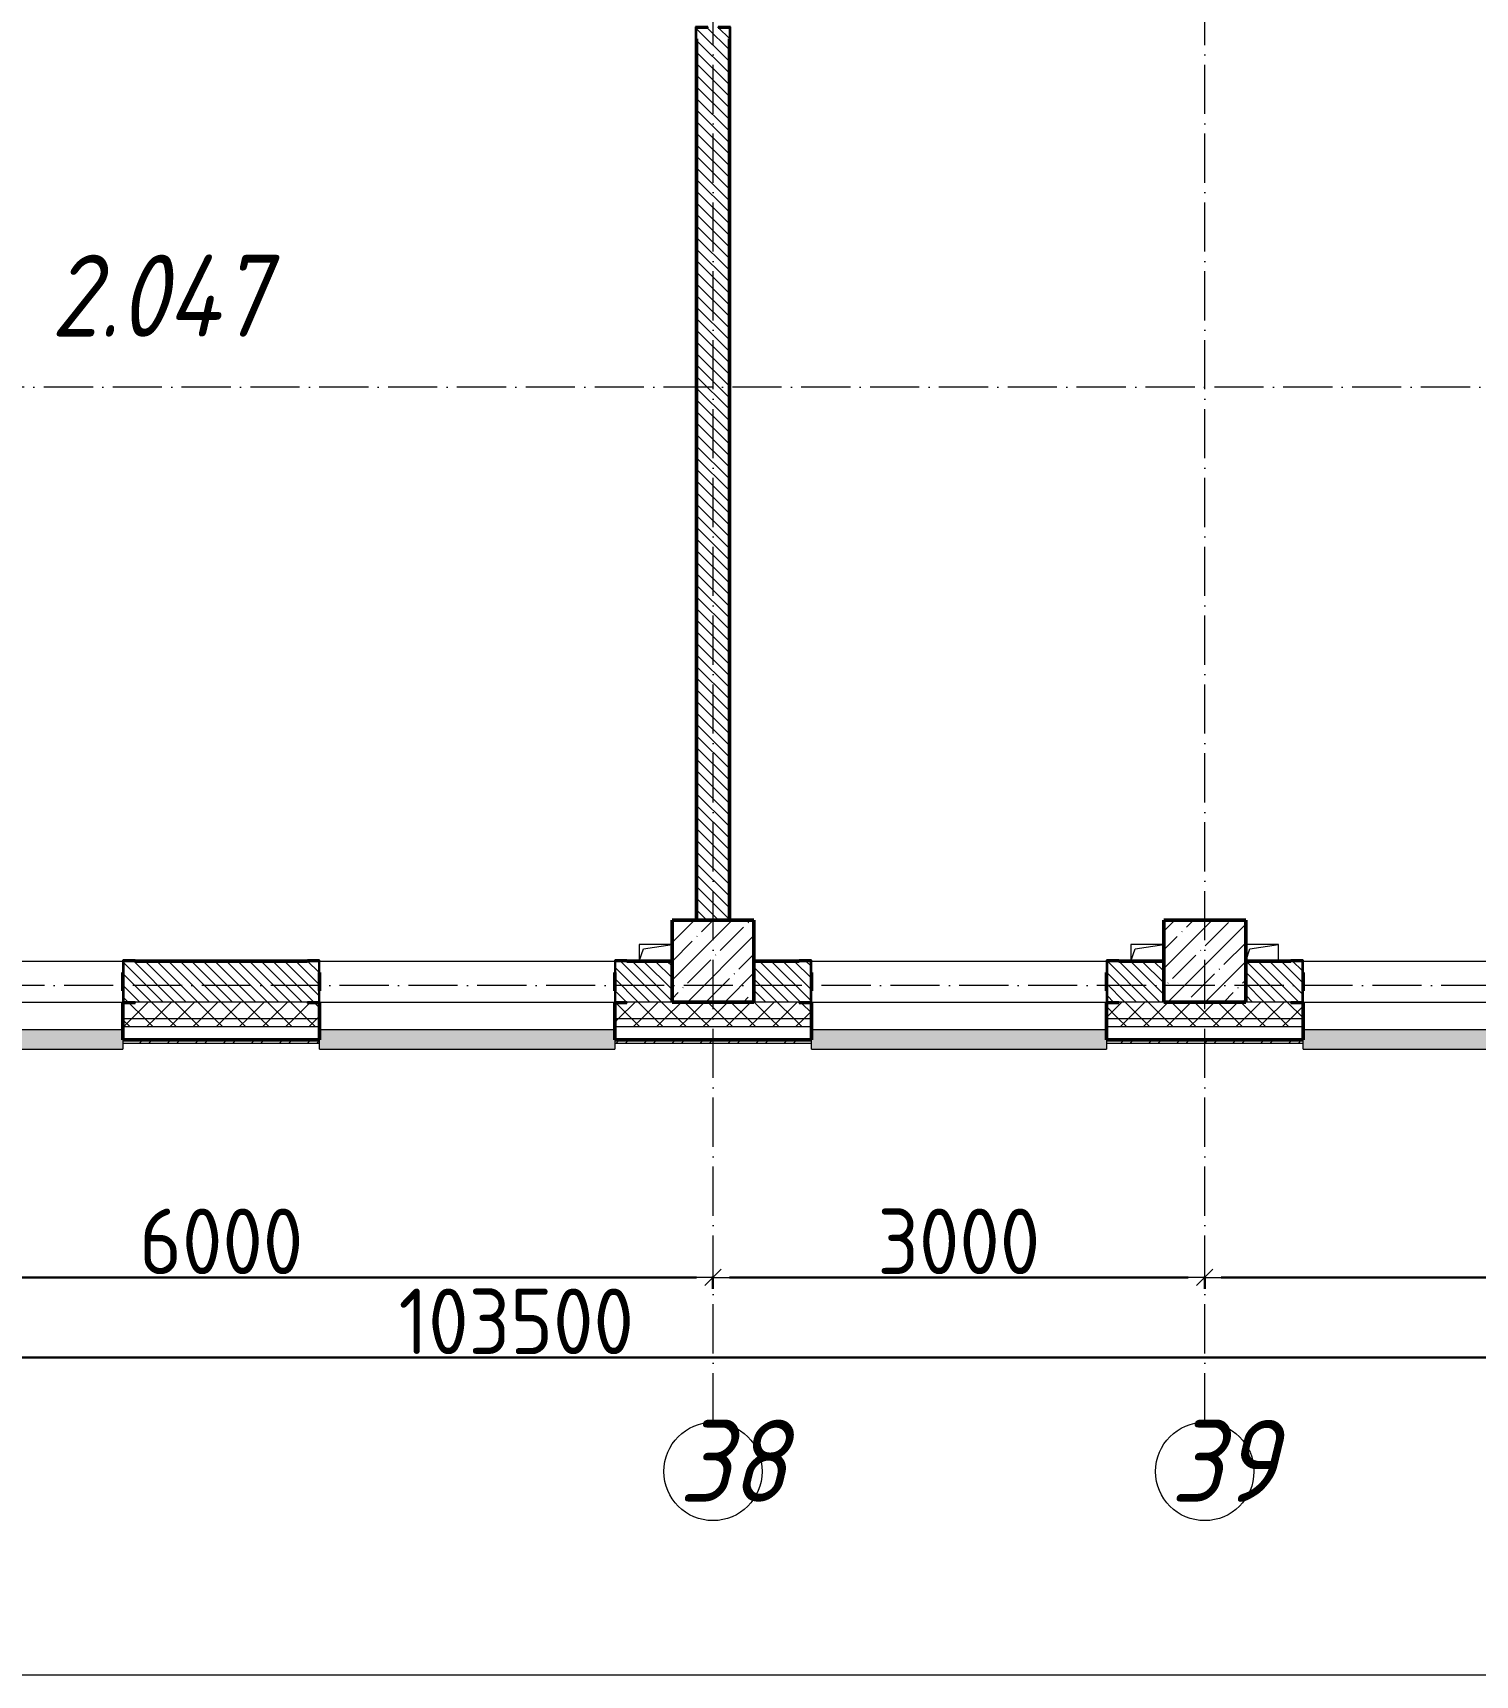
# Model space of a CAD drawing. Header units: millimetres. Extents: x -213536 to 1564669, y -45299 to 942238.
# Drawn here: x 30858 to 39658, y 452991 to 463009 of the extents above; entities that cross this region are included whole.
import ezdxf

# ---------------------------------------------------------------- set-up
doc = ezdxf.new("R2010")
doc.units = ezdxf.units.MM
doc.linetypes.add('50_200_ШТРИХ_1Т_ш5_п1_п1_', pattern=[700, 500, -100, 0, -100])
for name, color, linetype, lineweight in [('3.1) ЖБ окна 1.2 м', 102, 'Continuous', 30), ('A-____-____-DIMS', 7, 'Continuous', 9), ('A-GENM-____-MCUT', 7, 'Continuous', 25), ('A-GENM-____-OTLN', 7, 'Continuous', 9), ('A-GENM-____-OTLN-1', 7, 'Continuous', 25), ('A-GLAZ-____-OTLN', 7, 'Continuous', 9), ('A-WALL-____-MCUT-2', 7, 'Continuous', 50), ('A-WALL-____-MCUT-3', 7, 'Continuous', 9), ('A-WALL-____-OTLN', 7, 'Continuous', 9), ('A-WALL-____-PATT-1', 7, 'Continuous', 9), ('A-WALL-FNSH-MCUT-1', 7, 'Continuous', 9), ('S-COLS-____-MCUT', 7, 'Continuous', 50), ('S-COLS-____-OTLN', 7, 'Continuous', 9), ('S-GRID-____-IDEN', 7, 'Continuous', 9), ('S-GRID-____-OTLN-1', 7, '50_200_ШТРИХ_1Т_ш5_п1_п1_', 9), ('Марки помещений', 7, 'Continuous', 9)]:
    doc.layers.add(name, color=color, linetype=linetype, lineweight=lineweight)
doc.layers.add('A-GLAZ-____-OTLN-1', color=7, linetype='Continuous', lineweight=9, true_color=0xc0c0c0)
doc.styles.add('ISOCPEUR_I', font='isocpeui.ttf', dxfattribs={"width": 0.9, "height": 2.5})
doc.styles.add('ISOCPEUR_I_3', font='isocpeui.ttf', dxfattribs={"width": 0.85, "height": 2.2})
doc.styles.add('СПДС', font='isocpeur.ttf', dxfattribs={"width": 0.9})
doc.dimstyles.new('Размера А3', dxfattribs={"dimtxt": 200, "dimasz": 100, "dimexe": 70, "dimexo": 100, "dimgap": 20, "dimtad": 1, "dimdec": 0, "dimrnd": 10, "dimzin": 0, "dimdsep": 46, "dimtxsty": 'СПДС', "dimblk": 'ARROWHEAD_6', "dimcen": 1, "dimclrd": 256, "dimclre": 256, "dimclrt": 256, "dimazin": 0, "dimtfac": 1, "dimtdec": 0, "dimtmove": 2, "dimatfit": 3, "dimfxl": 1, "dimtolj": 1, "dimtzin": 0, "dimarcsym": 0})
pattern_1 = [(135, (-15591.663, 459015.94), (-35.35534, -35.35534), [])]
pattern_2 = [(45, (-15591.66, 459015.94), (-70.71068, 70.71068), []), (135, (-15591.66, 459015.94), (-70.71068, -70.71068), [])]

# ---------------------------------------------------------------- blocks, each defined once
blk = doc.blocks.new('BSC_Колонна _Прямоугольная - 500х500-V59-АР1_План отверстий 2 этажа в осях 1-64_А-ГГ')
at = {"layer": 'S-COLS-____-OTLN'}
h = blk.add_hatch(dxfattribs=at)
h.set_pattern_fill('FP_88', color=256, style=0, pattern_type=2)
h.set_pattern_definition([(45, (-50600, 1668.96), (-114.04925, 114.04925), []), (45, (-50485.95, 1668.96), (-114.04925, 114.04925), [201.613, -40.323, 3.353, -36.97])])
h.paths.add_polyline_path([(-250, -250), (250, -250), (250, 250), (-250, 250), (-250, -175)], flags=0)
at = {"layer": 'S-COLS-____-MCUT'}
for p, q in [((250, 250), (-250, 250)), ((-250, 250), (-250, -250)), ((250, -250), (250, 250)), ((-250, -250), (250, -250))]:
    blk.add_line(p, q, dxfattribs=at)
blk = doc.blocks.new('BSC_Колонна _Прямоугольная - 500х500-V61-АР1_План отверстий 2 этажа в осях 1-64_А-ГГ')
at = {"layer": 'S-COLS-____-OTLN'}
h = blk.add_hatch(dxfattribs=at)
h.set_pattern_fill('FP_90', color=256, style=0, pattern_type=2)
h.set_pattern_definition([(45, (-53600, 1668.96), (-114.04925, 114.04925), []), (45, (-53485.95, 1668.96), (-114.04925, 114.04925), [201.613, -40.323, 3.353, -36.97])])
h.paths.add_polyline_path([(-250, -250), (250, -250), (250, 250), (-250, 250)], flags=0)
at = {"layer": 'S-COLS-____-MCUT'}
for p, q in [((250, 250), (-250, 250)), ((-250, 250), (-250, -250)), ((250, -250), (250, 250)), ((-250, -250), (250, -250))]:
    blk.add_line(p, q, dxfattribs=at)
blk = doc.blocks.new('Фахверк_СКБ_Уголок - 250_2700-27497298-АР1_План отверстий 2 этажа в осях 1-64_А-ГГ')
at = {"layer": 'A-GENM-____-MCUT'}
for p, q in [((200, 181), (125, 181)), ((125, 181), (125, 106)), ((125, 106), (131, 106)), ((131, 106), (131, 175)), ((131, 175), (200, 175)), ((200, 175), (200, 181)), ((131, -6), (125, -6)), ((125, -6), (125, -81)), ((125, -81), (200, -81)), ((131, -75), (131, -6)), ((200, -75), (131, -75)), ((200, -81), (200, -75))]:
    blk.add_line(p, q, dxfattribs=at)
blk = doc.blocks.new('AR_Отверстие прямоугольное _в плите_ - AR_Отверстие прямоугольное _в плите_-V161-АР1_План отверстий 2 этажа в осях 1-64_А-ГГ')
at = {"layer": 'A-GENM-____-OTLN'}
for p, q in [((100, 50), (-100, 50)), ((-100, 50), (-100, -50)), ((-100, -50), (-75, 25)), ((-75, 25), (100, 50))]:
    blk.add_line(p, q, dxfattribs=at)
blk = doc.blocks.new('AR_Отверстие прямоугольное _в плите_ - AR_Отверстие прямоугольное _в плите_-30510712-АР1_План отверстий 2 этажа в осях 1-64_А-ГГ')
at = {"layer": 'A-GENM-____-OTLN'}
for p, q in [((100, 50), (-100, 50)), ((-100, -50), (-75, 25)), ((-75, 25), (100, 50)), ((100, -50), (100, 50))]:
    blk.add_line(p, q, dxfattribs=at)
blk = doc.blocks.new('Отлив_СКБ - Отлив витража_120_НВФ-31885688-АР1_План отверстий 2 этажа в осях 1-64_А-ГГ')
at = {"layer": 'A-GLAZ-____-OTLN-1'}
for points in [[(4113, -2), (4800, -2), (4800, 0), (0, 0), (0, -2), (2345, -2)], [(4113, -120), (4800, -120), (4800, -2), (0, -2), (0, -120), (2345, -120)]]:
    blk.add_hatch(color=256, dxfattribs=at).paths.add_polyline_path(points, flags=0)
at = {"layer": 'A-GLAZ-____-OTLN'}
for p, q in [((0, 0), (4800, 0)), ((4800, -2), (0, -2)), ((0, -120), (0, -83)), ((4800, -83), (4800, -120)), ((0, -120), (4800, -120))]:
    blk.add_line(p, q, dxfattribs=at)
blk = doc.blocks.new('Отлив_СКБ - Отлив витража_120_НВФ-V194-АР1_План отверстий 2 этажа в осях 1-64_А-ГГ')
at = {"layer": 'A-GLAZ-____-OTLN-1'}
for points in [[(1800, -2), (1800, 0), (0, 0), (0, -2), (1544, -2)], [(1544, -120), (1800, -120), (1800, -2), (0, -2), (0, -120)]]:
    blk.add_hatch(color=256, dxfattribs=at).paths.add_polyline_path(points, flags=0)
at = {"layer": 'A-GLAZ-____-OTLN'}
for p, q in [((0, 0), (1800, 0)), ((1800, -2), (0, -2)), ((0, -120), (0, -83)), ((1800, -83), (1800, -120)), ((0, -120), (1800, -120))]:
    blk.add_line(p, q, dxfattribs=at)
blk = doc.blocks.new('154_Стойка_СКБ_Уголок - СМ-2180_200-28268025-АР1_План отверстий 2 этажа в осях 1-64_А-ГГ')
at = {"layer": 'A-GENM-____-MCUT'}
for p, q in [((125, 156), (125, 81)), ((200, 156), (125, 156)), ((131, 81), (131, 150)), ((131, 150), (200, 150)), ((200, 150), (200, 156)), ((125, 81), (131, 81)), ((131, 19), (125, 19)), ((125, 19), (125, -56)), ((131, -50), (131, 19)), ((125, -56), (200, -56)), ((200, -50), (131, -50)), ((200, -56), (200, -50))]:
    blk.add_line(p, q, dxfattribs=at)
blk = doc.blocks.new('Ось сетки - Круг_Ø6_00__ISO-2_5_0_9K_-25732049-АР1_План отверстий 2 этажа в осях 1-64_А-ГГ')
at = {"layer": 'S-GRID-____-IDEN'}
blk.add_circle((0, 0), 3, dxfattribs=at)
blk = doc.blocks.new('ARROWHEAD_6')
at = {"color": 0, "linetype": 'Continuous'}
for p, q in [((0, 0), (-1, 0)), ((-0.5, -0.5), (0.5, 0.5))]:
    blk.add_line(p, q, dxfattribs=at)
blk = doc.blocks.new('*D5519')
at = {"layer": 'A-____-____-DIMS', "lineweight": -2, "transparency": 16777216}
for p, q in [((29008, 455423), (29008, 455347)), ((29108, 455417), (34908, 455417)), ((35008, 455423), (35008, 455347))]:
    blk.add_line(p, q, dxfattribs=at)
at = {"layer": 'Defpoints', "color": 0, "lineweight": 30, "transparency": 16777216}
for p in [(29008, 455523), (35008, 455523), (35008, 455417)]:
    blk.add_point(p, dxfattribs=at)
at = {"layer": 'A-____-____-DIMS', "lineweight": -2, "transparency": 16777216, "xscale": 100, "yscale": 100, "zscale": 100, "rotation": 180}
blk.add_blockref('ARROWHEAD_6', (29008, 455417), dxfattribs=at)
at = {"layer": 'A-____-____-DIMS', "lineweight": -2, "transparency": 16777216, "xscale": 100, "yscale": 100, "zscale": 100}
blk.add_blockref('ARROWHEAD_6', (35008, 455417), dxfattribs=at)
at = {"layer": 'A-____-____-DIMS', "transparency": 16777216, "insert": (32008, 455637), "char_height": 400, "attachment_point": 5, "style": 'СПДС'}
blk.add_mtext('\\A1;6000', dxfattribs=at)
blk = doc.blocks.new('*D5520')
at = {"layer": 'A-____-____-DIMS', "lineweight": -2, "transparency": 16777216}
for p, q in [((35008, 455423), (35008, 455347)), ((35108, 455417), (37908, 455417)), ((38008, 455423), (38008, 455347))]:
    blk.add_line(p, q, dxfattribs=at)
at = {"layer": 'Defpoints', "color": 0, "lineweight": 30, "transparency": 16777216}
for p in [(35008, 455523), (38008, 455523), (38008, 455417)]:
    blk.add_point(p, dxfattribs=at)
at = {"layer": 'A-____-____-DIMS', "lineweight": -2, "transparency": 16777216, "xscale": 100, "yscale": 100, "zscale": 100, "rotation": 180}
blk.add_blockref('ARROWHEAD_6', (35008, 455417), dxfattribs=at)
at = {"layer": 'A-____-____-DIMS', "lineweight": -2, "transparency": 16777216, "xscale": 100, "yscale": 100, "zscale": 100}
blk.add_blockref('ARROWHEAD_6', (38008, 455417), dxfattribs=at)
at = {"layer": 'A-____-____-DIMS', "transparency": 16777216, "insert": (36508, 455637), "char_height": 400, "attachment_point": 5, "style": 'СПДС'}
blk.add_mtext('\\A1;3000', dxfattribs=at)
blk = doc.blocks.new('*D5521')
at = {"layer": 'A-____-____-DIMS', "lineweight": -2, "transparency": 16777216}
for p, q in [((38008, 455423), (38008, 455347)), ((38108, 455417), (43908, 455417)), ((44008, 455423), (44008, 455347))]:
    blk.add_line(p, q, dxfattribs=at)
at = {"layer": 'Defpoints', "color": 0, "lineweight": 30, "transparency": 16777216}
for p in [(38008, 455523), (44008, 455523), (44008, 455417)]:
    blk.add_point(p, dxfattribs=at)
at = {"layer": 'A-____-____-DIMS', "lineweight": -2, "transparency": 16777216, "xscale": 100, "yscale": 100, "zscale": 100, "rotation": 180}
blk.add_blockref('ARROWHEAD_6', (38008, 455417), dxfattribs=at)
at = {"layer": 'A-____-____-DIMS', "lineweight": -2, "transparency": 16777216, "xscale": 100, "yscale": 100, "zscale": 100}
blk.add_blockref('ARROWHEAD_6', (44008, 455417), dxfattribs=at)
at = {"layer": 'A-____-____-DIMS', "transparency": 16777216, "insert": (41008, 455637), "char_height": 400, "attachment_point": 5, "style": 'СПДС'}
blk.add_mtext('\\A1;6000', dxfattribs=at)
blk = doc.blocks.new('*D5624')
at = {"layer": 'A-____-____-DIMS', "lineweight": -2, "transparency": 16777216}
for p, q in [((-17942, 454935), (-17942, 454859)), ((-17842, 454929), (85458, 454929)), ((85558, 454935), (85558, 454859))]:
    blk.add_line(p, q, dxfattribs=at)
at = {"layer": 'Defpoints', "color": 0, "lineweight": 30, "transparency": 16777216}
for p in [(-17942, 455035), (85558, 455035), (85558, 454929)]:
    blk.add_point(p, dxfattribs=at)
at = {"layer": 'A-____-____-DIMS', "lineweight": -2, "transparency": 16777216, "xscale": 100, "yscale": 100, "zscale": 100, "rotation": 180}
blk.add_blockref('ARROWHEAD_6', (-17942, 454929), dxfattribs=at)
at = {"layer": 'A-____-____-DIMS', "lineweight": -2, "transparency": 16777216, "xscale": 100, "yscale": 100, "zscale": 100}
blk.add_blockref('ARROWHEAD_6', (85558, 454929), dxfattribs=at)
at = {"layer": 'A-____-____-DIMS', "transparency": 16777216, "insert": (33808, 455149), "char_height": 400, "attachment_point": 5, "style": 'СПДС'}
blk.add_mtext('\\A1;103500', dxfattribs=at)
blk = doc.blocks.new('2этаж')
at = {"layer": 'S-GRID-____-OTLN-1', "color": 251, "ltscale": 0.6, "true_color": 0x636466}
for p, q in [((35008.3, 454533.3), (35008.3, 469166.5)), ((38008.3, 454533.3), (38008.3, 469166.5)), ((88359, 460847), (-20260.4, 460847)), ((88482.7, 457197), (-20260.4, 457197))]:
    blk.add_line(p, q, dxfattribs=at)
at = {"layer": 'S-GRID-____-IDEN', "char_height": 500, "width": 404.05, "attachment_point": 1, "style": 'ISOCPEUR_I'}
for s, insert in [('38', (34798.8, 454547.9)), ('39', (37798.8, 454547.9))]:
    blk.add_mtext(s, dxfattribs=dict(at, insert=insert))
at = {"layer": 'A-____-____-DIMS'}
for base, p1, p2, picture, middle in [((35008.3, 455417.4), (29008.3, 455523.5), (35008.3, 455523.5), '*D5519', (32008.3, 455637.4)), ((38008.3, 455417.4), (35008.3, 455523.5), (38008.3, 455523.5), '*D5520', (36508.3, 455637.4)), ((44008.3, 455417.4), (38008.3, 455523.5), (44008.3, 455523.5), '*D5521', (41008.3, 455637.4)), ((85558.3, 454929.2), (-17941.7, 455035.3), (85558.3, 455035.3), '*D5624', (33808.3, 455149.2))]:
    dim = blk.add_linear_dim(base=base, p1=p1, p2=p2, dimstyle='Размера А3', override={"dimtxt": 400}, dxfattribs=at)
    dim.commit()
    dim.dimension.update_dxf_attribs({"geometry": picture, "text_midpoint": middle})

msp = doc.modelspace()

# ---------------------------------------------------------------- hatches: boundary and pattern name
at = {"layer": 'A-WALL-____-PATT-1'}
h = msp.add_hatch(dxfattribs=at)
h.set_pattern_fill('FP_6', color=256, style=0, pattern_type=2)
h.set_pattern_definition(pattern_1)
h.paths.add_polyline_path([(34908.3, 457597), (35108.3, 457597), (35108.1, 463041), (35039.3, 463041), (35039.3, 463047), (34977.3, 463047), (34977.3, 463041), (34908.3, 463041), (34908.3, 458031.9)], flags=0)
h.paths.add_polyline_path([(35039.3, 464197), (35039.3, 464203), (35108.3, 464203), (35108.3, 464597), (34908.3, 464597), (34908.3, 464203), (34977.3, 464203), (34977.3, 464197)], flags=0)
h = msp.add_hatch(dxfattribs=at)
h.set_pattern_fill('FP_6', color=256, style=0, pattern_type=2)
h.set_pattern_definition(pattern_1)
h.paths.add_polyline_path([(34483.3, 457097), (34758.3, 457097), (34758.3, 457347), (34414.3, 457347), (34414.3, 457278), (34408.3, 457278), (34408.3, 457166), (34414.3, 457166), (34414.3, 457097)], flags=0)
h.paths.add_polyline_path([(32116.2, 457097), (32602.3, 457097), (32602.3, 457166), (32608.3, 457166), (32608.3, 457278), (32602.3, 457278), (32602.3, 457347), (31414.3, 457347), (31414.3, 457278), (31408.3, 457278), (31408.3, 457166), (31414.3, 457166), (31414.3, 457097), (31483.3, 457097)], flags=0)
h.paths.add_polyline_path([(29602.3, 457097), (29602.3, 457166), (29608.3, 457166), (29608.3, 457278), (29602.3, 457278), (29602.3, 457347), (29258.3, 457347), (29258.3, 457097), (29533.3, 457097)], flags=0)
h = msp.add_hatch(dxfattribs=at)
h.set_pattern_fill('FP_6', color=256, style=0, pattern_type=2)
h.set_pattern_definition(pattern_1)
h.paths.add_polyline_path([(37483.3, 457097), (37758.3, 457097), (37758.3, 457347), (37414.3, 457347), (37414.3, 457278), (37408.3, 457278), (37408.3, 457166), (37414.3, 457166), (37414.3, 457097), (37418.6, 457097)], flags=0)
h.paths.add_polyline_path([(35533.3, 457097), (35602.3, 457097), (35602.3, 457166), (35608.3, 457166), (35608.3, 457278), (35602.3, 457278), (35602.3, 457347), (35258.3, 457347), (35258.3, 457097)], flags=0)
h = msp.add_hatch(dxfattribs=at)
h.set_pattern_fill('FP_6', color=256, style=0, pattern_type=2)
h.set_pattern_definition(pattern_1)
h.paths.add_polyline_path([(43604.7, 457097), (43758.3, 457097), (43758.3, 457347), (43414.3, 457347), (43414.3, 457278), (43408.3, 457278), (43408.3, 457166), (43414.3, 457166), (43414.3, 457097), (43483.3, 457097)], flags=0)
h.paths.add_polyline_path([(38533.3, 457097), (38602.3, 457097), (38602.3, 457166), (38608.3, 457166), (38608.3, 457278), (38602.3, 457278), (38602.3, 457347), (38258.3, 457347), (38258.3, 457097), (38302.3, 457097)], flags=0)
h = msp.add_hatch(dxfattribs=at)
h.set_pattern_fill('FP_1', color=256, style=0, pattern_type=2)
h.set_pattern_definition(pattern_2)
h.paths.add_polyline_path([(85658.3, 456997), (85658.3, 457097), (76633.3, 457097), (76633.3, 457091), (76558.3, 457091), (76558.3, 456997), (85158.3, 456997)], flags=0)
h.paths.add_polyline_path([(74758.3, 456997), (74758.3, 457091), (74683.3, 457091), (74683.3, 457097), (66808.3, 457097), (66808.3, 456997), (74535.3, 456997)], flags=0)
h.paths.add_polyline_path([(65308.3, 456997), (65808.3, 456997), (65808.3, 457097), (64683.3, 457097), (64683.3, 457091), (64608.3, 457091), (64608.3, 456997), (64683.3, 456997)], flags=0)
h.paths.add_polyline_path([(55408.3, 456997), (56808.3, 456997), (56808.3, 457097), (55483.3, 457097), (55483.3, 457091), (55408.3, 457091)], flags=0)
h.paths.add_polyline_path([(53258.3, 456997), (53608.3, 456997), (53608.3, 457091), (53533.3, 457091), (53533.3, 457097), (52483.3, 457097), (52483.3, 457091), (52408.3, 457091), (52408.3, 456997), (52758.3, 456997)], flags=0)
h.paths.add_polyline_path([(50608, 456997), (50608, 457091), (50533.3, 457091), (50533.3, 457097), (49483.3, 457097), (49483.3, 457091), (49408.3, 457091), (49408.3, 456997), (49790.8, 456997)], flags=0)
h.paths.add_polyline_path([(47608.3, 456997), (47608.3, 457091), (47533.3, 457091), (47533.3, 457097), (46483.3, 457097), (46483.3, 457091), (46408.3, 457091), (46408.3, 456997), (47139.6, 456997)], flags=0)
h.paths.add_polyline_path([(43758.3, 456997), (44608.3, 456997), (44608.3, 457091), (44533.3, 457091), (44533.3, 457097), (43483.3, 457097), (43483.3, 457091), (43408.3, 457091), (43408.3, 456997), (43604.7, 456997)], flags=0)
h.paths.add_polyline_path([(38302.3, 456997), (38608.3, 456997), (38608.3, 457091), (38533.3, 457091), (38533.3, 457097), (37483.3, 457097), (37483.3, 457091), (37408.3, 457091), (37408.3, 456997), (38258.3, 456997)], flags=0)
h.paths.add_polyline_path([(34408.3, 456997), (35608.3, 456997), (35608.3, 457091), (35533.3, 457091), (35533.3, 457097), (34483.3, 457097), (34483.3, 457091), (34408.3, 457091)], flags=0)
h.paths.add_polyline_path([(32116.2, 456997), (32608.3, 456997), (32608.3, 457091), (32533.3, 457091), (32533.3, 457097), (31483.3, 457097), (31483.3, 457091), (31408.3, 457091), (31408.3, 456997), (31483.3, 456997)], flags=0)
h.paths.add_polyline_path([(29465, 456997), (29608.3, 456997), (29608.3, 457091), (29533.3, 457091), (29533.3, 457097), (28483.3, 457097), (28483.3, 457091), (28408.3, 457091), (28408.3, 456997), (29258.3, 456997)], flags=0)
h.paths.add_polyline_path([(26608.3, 456997), (26608.3, 457091), (26533.3, 457091), (26533.3, 457097), (25483.3, 457097), (25483.3, 457091), (25408.3, 457091), (25408.3, 456997), (26533.3, 456997)], flags=0)
h.paths.add_polyline_path([(23608.3, 456997), (23608.3, 457091), (23533.3, 457091.6), (23533.3, 457097), (22208.3, 457097), (22208.3, 456997), (23602.3, 456997)], flags=0)
h.paths.add_polyline_path([(19208.3, 456997), (20408.3, 456997), (20408.3, 457091), (20333.3, 457091), (20333.3, 457097), (19208.3, 457097)], flags=0)
h.paths.add_polyline_path([(17402.3, 456997), (17408.3, 456997), (17408.3, 457091), (17333.3, 457091), (17333.3, 457097), (16283.3, 457097), (16283.3, 457091), (16208.3, 457091), (16209, 456997), (17333.3, 456997)], flags=0)
h.paths.add_polyline_path([(14333.3, 456997), (14408.3, 456997), (14408.3, 457091), (14333.3, 457091), (14333.3, 457097), (13208.3, 457097), (13208.3, 456997), (13708.3, 456997)], flags=0)
h.paths.add_polyline_path([(10708.3, 456997), (11408.3, 456997), (11408.3, 457091), (11333.3, 457091), (11333.3, 457097), (10208.3, 457097), (10208.3, 456997)], flags=0)
h.paths.add_polyline_path([(8408.3, 456997), (8408.3, 457091), (8333.3, 457091), (8333.3, 457097), (7283.3, 457097), (7283.3, 457091), (7208.3, 457091), (7208.3, 456997), (7371.7, 456997)], flags=0)
h.paths.add_polyline_path([(5333.3, 456997), (5408.3, 456997), (5408.3, 457091), (5333.3, 457091), (5333.3, 457097), (4208.3, 457097), (4208.3, 456997), (4720.5, 456997)], flags=0)
h.paths.add_polyline_path([(1208.3, 456997), (2408.3, 456997), (2408.3, 457091), (2333.3, 457091), (2333.3, 457097), (1208.3, 457097)], flags=0)
h.paths.add_polyline_path([(-591.7, 456997), (-591.7, 457091), (-666.7, 457091), (-666.7, 457097), (-1716.7, 457097), (-1716.7, 457091), (-1791.7, 457091), (-1791.7, 456997), (-691.7, 456997)], flags=0)
h.paths.add_polyline_path([(-2791.7, 456997), (-2791.7, 457091), (-2866.7, 457091), (-2866.7, 457097), (-8116.7, 457097), (-8116.7, 457091), (-8191.7, 457091), (-8191.7, 456997), (-3233.1, 456997)], flags=0)
h.paths.add_polyline_path([(-10291.7, 456997), (-9191.7, 456997), (-9191.7, 457091), (-9266.7, 457091), (-9266.7, 457097), (-18041.7, 457097), (-18041.7, 456997), (-10303, 456997)], flags=0)
h = msp.add_hatch(dxfattribs=at)
h.set_pattern_fill('FP_1', color=256, style=0, pattern_type=2)
h.set_pattern_definition(pattern_2)
h.paths.add_polyline_path([(85658.3, 456947), (85758.3, 456947), (85758.3, 456997), (76558.3, 456997), (76558.3, 456947), (85140.1, 456947)], flags=0)
h.paths.add_polyline_path([(73651.6, 456947), (74758.3, 456947), (74758.3, 456997), (66808.3, 456997), (66808.3, 456947), (72767.9, 456947)], flags=0)
h.paths.add_polyline_path([(64608.3, 456947), (65808.3, 456947), (65808.3, 456997), (64608.3, 456997)], flags=0)
h.paths.add_polyline_path([(56808.3, 456947), (56808.3, 456997), (55408.3, 456997), (55408.3, 456947), (55977, 456947)], flags=0)
h.paths.add_polyline_path([(53608.3, 456947), (53608.3, 456997), (52408.3, 456997), (52408.3, 456947), (53325.8, 456947)], flags=0)
h.paths.add_polyline_path([(49790.8, 456947), (50608, 456947), (50608, 456997), (49408.3, 456997), (49408.3, 456947)], flags=0)
h.paths.add_polyline_path([(47608.3, 456947), (47608.3, 456997), (46408.3, 456997), (46408.3, 456947), (47139.6, 456947)], flags=0)
h.paths.add_polyline_path([(44488.4, 456947), (44608.3, 456947), (44608.3, 456997), (43408.3, 456997), (43408.3, 456947), (43604.7, 456947)], flags=0)
h.paths.add_polyline_path([(38608.3, 456947), (38608.3, 456997), (37408.3, 456997), (37408.3, 456947), (38302.3, 456947)], flags=0)
h.paths.add_polyline_path([(35608.3, 456947), (35608.3, 456997), (34408.3, 456997), (34408.3, 456947), (34767.4, 456947)], flags=0)
h.paths.add_polyline_path([(31408.3, 456947), (32608.3, 456947), (32608.3, 456997), (31408.3, 456997)], flags=0)
h.paths.add_polyline_path([(29465, 456947), (29608.3, 456947), (29608.3, 456997), (28408.3, 456997), (28408.3, 456947), (28581.3, 456947)], flags=0)
h.paths.add_polyline_path([(26608.3, 456947), (26608.3, 456997), (25408.3, 456997), (25408.3, 456947), (25930.1, 456947)], flags=0)
h.paths.add_polyline_path([(23278.9, 456947), (23608.3, 456947), (23608.3, 456997), (22208.3, 456997), (22208.3, 456947), (22395.1, 456947)], flags=0)
h.paths.add_polyline_path([(20408.3, 456947), (20408.3, 456997), (19208.3, 456997), (19208.3, 456947), (19743.9, 456947)], flags=0)
h.paths.add_polyline_path([(17408.3, 456947), (17408.3, 456997), (16208.3, 456997), (16209, 456947)], flags=0)
h.paths.add_polyline_path([(14408.3, 456947), (14408.3, 456997), (13208.3, 456997), (13208.3, 456947)], flags=0)
h.paths.add_polyline_path([(10208.3, 456947), (11408.3, 456947), (11408.3, 456997), (10208.3, 456997)], flags=0)
h.paths.add_polyline_path([(8408.3, 456947), (8408.3, 456997), (7208.3, 456997), (7208.3, 456947), (7371.7, 456947)], flags=0)
h.paths.add_polyline_path([(5408.3, 456947), (5408.3, 456997), (4208.3, 456997), (4208.3, 456947), (4720.5, 456947)], flags=0)
h.paths.add_polyline_path([(2408.3, 456947), (2408.3, 456997), (1208.3, 456997), (1208.3, 456947), (2069.3, 456947)], flags=0)
h.paths.add_polyline_path([(-591.7, 456947), (-591.7, 456997), (-1791.7, 456997), (-1791.7, 456947), (-1465.6, 456947)], flags=0)
h.paths.add_polyline_path([(-2791.7, 456947), (-2791.7, 456997), (-8191.7, 456997), (-8191.7, 456947), (-3233.1, 456947)], flags=0)
h.paths.add_polyline_path([(-9191.7, 456947), (-9191.7, 456997), (-18141.7, 456997), (-18141.7, 456947), (-10303, 456947)], flags=0)
h = msp.add_hatch(dxfattribs=at)
h.set_pattern_fill('FP_3', color=256, style=0, pattern_type=2)
h.set_pattern_definition([(45, (-15591.66, 459015.94), (-85.53659, 85.53659), []), (45, (-15534.64, 459015.94), (-85.53659, 85.53659), [])])
h.paths.add_polyline_path([(55977, 456847), (56273.3, 456847), (56273.3, 456867), (55409.3, 456867), (55409.3, 456847)], flags=0)
h.paths.add_polyline_path([(53325.8, 456847), (53608.3, 456847), (53608.3, 456867), (52408.3, 456867), (52408.3, 456847), (52442, 456847)], flags=0)
h.paths.add_polyline_path([(50608, 456847), (50608, 456867), (49408.3, 456867), (49408.3, 456847), (49790.8, 456847)], flags=0)
h.paths.add_polyline_path([(46409.3, 456847), (47608.3, 456847), (47608.3, 456867), (46409.3, 456867)], flags=0)
h.paths.add_polyline_path([(44488.4, 456847), (44608.3, 456847), (44608.3, 456867), (43408.3, 456867), (43408.3, 456847), (43604.7, 456847)], flags=0)
h.paths.add_polyline_path([(37418.6, 456847), (38608.3, 456847), (38608.3, 456867), (37408.3, 456867), (37408.3, 456847)], flags=0)
h.paths.add_polyline_path([(35608.3, 456847), (35608.3, 456867), (34408.3, 456867), (34408.3, 456847), (34767.4, 456847)], flags=0)
h.paths.add_polyline_path([(32116.2, 456847), (32608.3, 456847), (32608.3, 456867), (31408.3, 456867), (31408.3, 456847)], flags=0)
h.paths.add_polyline_path([(29465, 456847), (29608.3, 456847), (29608.3, 456867), (28408.3, 456867), (28408.3, 456847), (28581.3, 456847)], flags=0)
h.paths.add_polyline_path([(25930.1, 456847), (26608.3, 456847), (26608.3, 456867), (25408.3, 456867), (25408.3, 456847)], flags=0)
h.paths.add_polyline_path([(23278.9, 456847), (23608.3, 456847), (23608.3, 456867), (22743.3, 456867), (22743.3, 456847)], flags=0)

# ---------------------------------------------------------------- linework, layer by layer
at = {"color": 1, "lineweight": 0}
msp.add_lwpolyline([(-23154.5, 551818.7), (90081.5, 551818.7), (90081.5, 452990.7), (-23154.5, 452990.7)], close=True, dxfattribs=at)
at = {"layer": 'A-WALL-____-MCUT-2'}
for p, q in [((34908.3, 462972), (34908.3, 457597)), ((35108.3, 457597), (35108.3, 462972)), ((31408.3, 457278), (31408.3, 457166)), ((32533.3, 457347), (31483.3, 457347)), ((32608.3, 457166), (32608.3, 457278)), ((34408.3, 457278), (34408.3, 457166)), ((34758.3, 457347), (34483.3, 457347)), ((35533.3, 457347), (35258.3, 457347)), ((35608.3, 457166), (35608.3, 457278)), ((37408.3, 457278), (37408.3, 457166)), ((37758.3, 457347), (37483.3, 457347)), ((38533.3, 457347), (38258.3, 457347)), ((38608.3, 457166), (38608.3, 457278)), ((31408.3, 457091), (31408.3, 456867)), ((32608.3, 456867), (32608.3, 457091)), ((34408.3, 457091), (34408.3, 456867)), ((35608.3, 456867), (35608.3, 457091)), ((37408.3, 457091), (37408.3, 456867)), ((38608.3, 456867), (38608.3, 457091)), ((31408.3, 456867), (32608.3, 456867)), ((34408.3, 456867), (35608.3, 456867)), ((37408.3, 456867), (38608.3, 456867))]:
    msp.add_line(p, q, dxfattribs=at)
at = {"layer": 'A-WALL-____-MCUT-3'}
for p, q in [((32533.3, 457097), (31483.3, 457097)), ((34758.3, 457097), (34483.3, 457097)), ((35533.3, 457097), (35258.3, 457097)), ((37758.3, 457097), (37483.3, 457097)), ((38533.3, 457097), (38258.3, 457097)), ((31408.3, 456997), (32608.3, 456997)), ((34408.3, 456997), (35608.3, 456997)), ((37408.3, 456997), (38608.3, 456997)), ((31408.3, 456947), (32608.3, 456947)), ((34408.3, 456947), (35608.3, 456947)), ((37408.3, 456947), (38608.3, 456947))]:
    msp.add_line(p, q, dxfattribs=at)
at = {"layer": 'A-WALL-____-OTLN'}
for p, q in [((29608.3, 457347), (31408.3, 457347)), ((32608.3, 457347), (34408.3, 457347)), ((35608.3, 457347), (37408.3, 457347)), ((38608.3, 457347), (43408.3, 457347)), ((29608.3, 457097), (31408.3, 457097)), ((32608.3, 457097), (34408.3, 457097)), ((35608.3, 457097), (37408.3, 457097)), ((38608.3, 457097), (43408.3, 457097))]:
    msp.add_line(p, q, dxfattribs=at)
at = {"layer": 'A-WALL-FNSH-MCUT-1'}
for p, q in [((31408.3, 456867), (31408.3, 456847)), ((32608.3, 456847), (32608.3, 456867)), ((32608.3, 456867), (32608.3, 456867)), ((34408.3, 456867), (34408.3, 456847)), ((35608.3, 456847), (35608.3, 456867)), ((35608.3, 456867), (35608.3, 456867)), ((37408.3, 456867), (37408.3, 456847)), ((38608.3, 456847), (38608.3, 456867)), ((38608.3, 456867), (38608.3, 456867)), ((31408.3, 456847), (32608.3, 456847)), ((34408.3, 456847), (35608.3, 456847)), ((37408.3, 456847), (38608.3, 456847))]:
    msp.add_line(p, q, dxfattribs=at)

# ---------------------------------------------------------------- block references
at = {"layer": '3.1) ЖБ окна 1.2 м'}
msp.add_blockref('2этаж', (0, 0), dxfattribs=at)
at = {"layer": 'A-GENM-____-OTLN'}
for name, p in [('AR_Отверстие прямоугольное _в плите_ - AR_Отверстие прямоугольное _в плите_-V161-АР1_План отверстий 2 этажа в осях 1-64_А-ГГ', (34658.3, 457397)), ('AR_Отверстие прямоугольное _в плите_ - AR_Отверстие прямоугольное _в плите_-V161-АР1_План отверстий 2 этажа в осях 1-64_А-ГГ', (37658.3, 457397)), ('AR_Отверстие прямоугольное _в плите_ - AR_Отверстие прямоугольное _в плите_-30510712-АР1_План отверстий 2 этажа в осях 1-64_А-ГГ', (38358.3, 457397))]:
    msp.add_blockref(name, p, dxfattribs=at)
at = {"layer": 'A-GENM-____-OTLN-1'}
for name, p, rotation in [('154_Стойка_СКБ_Уголок - СМ-2180_200-28268025-АР1_План отверстий 2 этажа в осях 1-64_А-ГГ', (34958.3, 463172), 269.9999999999999), ('Фахверк_СКБ_Уголок - 250_2700-27497298-АР1_План отверстий 2 этажа в осях 1-64_А-ГГ', (32733.3, 457272), 180), ('Фахверк_СКБ_Уголок - 250_2700-27497298-АР1_План отверстий 2 этажа в осях 1-64_А-ГГ', (35733.3, 457272), 180), ('Фахверк_СКБ_Уголок - 250_2700-27497298-АР1_План отверстий 2 этажа в осях 1-64_А-ГГ', (38733.3, 457272), 180)]:
    msp.add_blockref(name, p, dxfattribs=dict(at, rotation=rotation))
for p in [(31283.3, 457172), (34283.3, 457172), (37283.3, 457172)]:
    msp.add_blockref('Фахверк_СКБ_Уголок - 250_2700-27497298-АР1_План отверстий 2 этажа в осях 1-64_А-ГГ', p, dxfattribs=at)
at = {"layer": 'A-GLAZ-____-OTLN'}
for name, p in [('Отлив_СКБ - Отлив витража_120_НВФ-V194-АР1_План отверстий 2 этажа в осях 1-64_А-ГГ', (29608.3, 456930)), ('Отлив_СКБ - Отлив витража_120_НВФ-V194-АР1_План отверстий 2 этажа в осях 1-64_А-ГГ', (32608.3, 456930)), ('Отлив_СКБ - Отлив витража_120_НВФ-V194-АР1_План отверстий 2 этажа в осях 1-64_А-ГГ', (35608.3, 456930)), ('Отлив_СКБ - Отлив витража_120_НВФ-31885688-АР1_План отверстий 2 этажа в осях 1-64_А-ГГ', (38608.3, 456930))]:
    msp.add_blockref(name, p, dxfattribs=at)
at = {"layer": 'S-COLS-____-OTLN'}
for name, p in [('BSC_Колонна _Прямоугольная - 500х500-V59-АР1_План отверстий 2 этажа в осях 1-64_А-ГГ', (35008.3, 457347)), ('BSC_Колонна _Прямоугольная - 500х500-V61-АР1_План отверстий 2 этажа в осях 1-64_А-ГГ', (38008.3, 457347))]:
    msp.add_blockref(name, p, dxfattribs=at)
at = {"layer": 'S-GRID-____-IDEN', "xscale": 99.99999999999993, "yscale": 99.99999999999993, "zscale": 99.99999999999993}
for p in [(35008.3, 454233.3), (38008.3, 454233.3)]:
    msp.add_blockref('Ось сетки - Круг_Ø6_00__ISO-2_5_0_9K_-25732049-АР1_План отверстий 2 этажа в осях 1-64_А-ГГ', p, dxfattribs=at)

# ---------------------------------------------------------------- texts
at = {"layer": 'Марки помещений', "insert": (30968.6, 461656), "char_height": 500, "width": 817.721, "attachment_point": 1, "style": 'ISOCPEUR_I_3'}
msp.add_mtext('2.047', dxfattribs=at)

doc.saveas('drawing.dxf')
